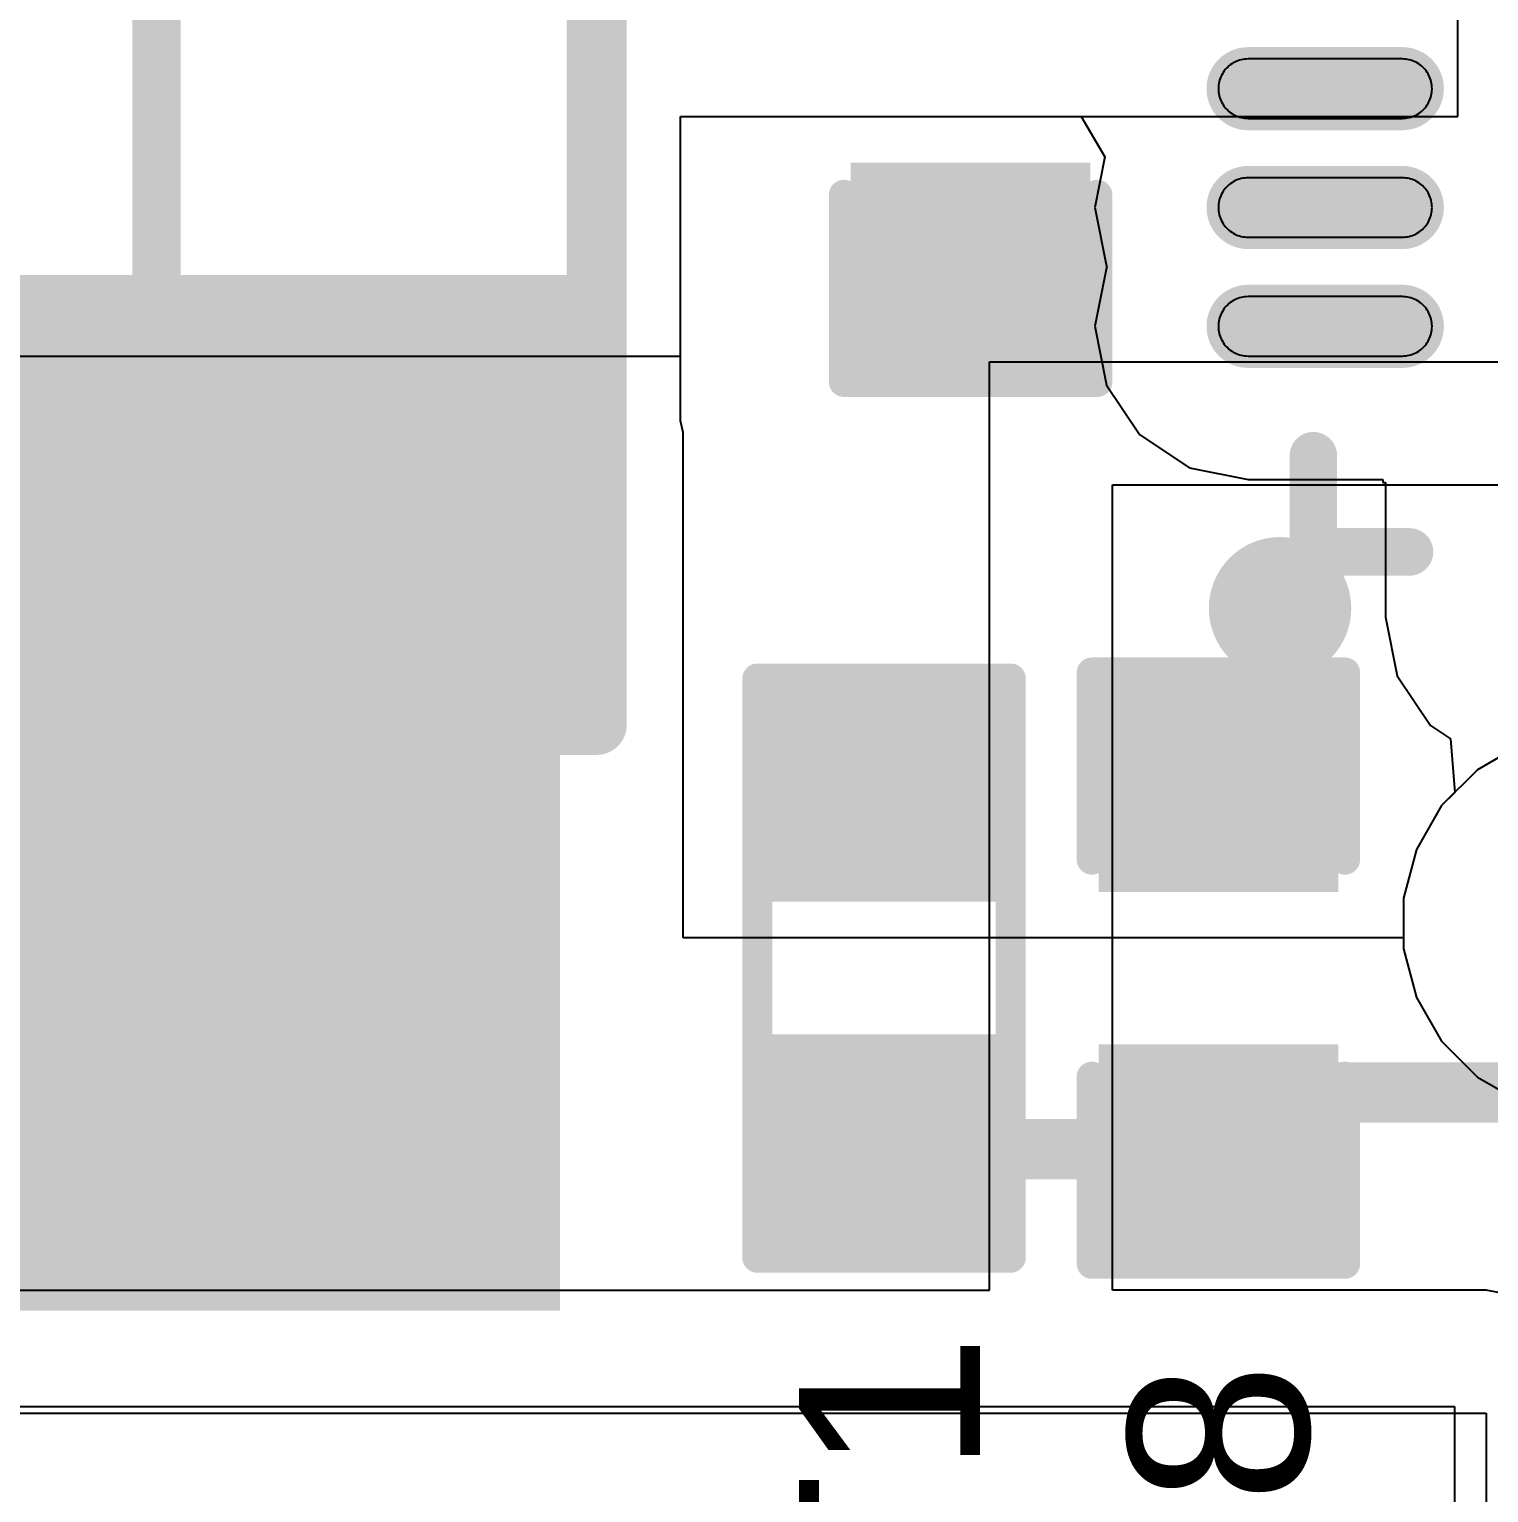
# Model space of a CAD drawing. Header units: inches. Extents: x 0.38 to 9.66, y 2.79 to 4.95.
# Drawn here: x 5.1573 to 5.3994, y 3.6678 to 3.9104 of the extents above; entities that cross this region are included whole.
import ezdxf

# ---------------------------------------------------------------- set-up
doc = ezdxf.new("R2010")
doc.units = ezdxf.units.IN
doc.header["$MEASUREMENT"] = 0
for name, color, linetype in [('Bottom Layer', 5, 'Continuous'), ('Top Layer', 1, 'Continuous'), ('Top Overlay', 2, 'Continuous'), ('Top Paste', 8, 'Continuous'), ('Top Solder', 216, 'Continuous'), ('Via Holes', 16, 'Continuous')]:
    doc.layers.add(name, color=color, linetype=linetype)
doc.styles.add('Arial', font='', dxfattribs={"height": 0.2})
doc.styles.get('Arial').set_extended_font_data('Arial')

# ---------------------------------------------------------------- blocks, each defined once
blk = doc.blocks.new('QFN_32_L5_0_W5_0_P0_50_BL_EP3_8_4')
at = {"layer": 'Top Layer'}
h = blk.add_hatch(color=1, dxfattribs=at)
edge = h.paths.add_edge_path()
edge.add_arc((0.0295, -0.117125), 0.004921, 180, 360)
edge.add_line((0.034422, -0.117125), (0.034422, -0.091535))
edge.add_arc((0.0295, -0.091535), 0.004921, 0, 180)
edge.add_line((0.024578, -0.091535), (0.024578, -0.117125))
h = blk.add_hatch(color=1, dxfattribs=at)
edge = h.paths.add_edge_path()
edge.add_arc((0.0492, -0.117125), 0.004921, 180, 360)
edge.add_line((0.054122, -0.117125), (0.054122, -0.091535))
edge.add_arc((0.0492, -0.091535), 0.004921, 0, 180)
edge.add_line((0.044278, -0.091535), (0.044278, -0.117125))
h = blk.add_hatch(color=1, dxfattribs=at)
edge = h.paths.add_edge_path()
edge.add_arc((0.0689, -0.117125), 0.004921, 180, 360)
edge.add_line((0.073821, -0.117125), (0.073821, -0.091535))
edge.add_arc((0.0689, -0.091535), 0.004921, 0, 180)
edge.add_line((0.063979, -0.091535), (0.063979, -0.117125))
at = {"layer": 'Top Solder'}
h = blk.add_hatch(color=216, dxfattribs=at)
edge = h.paths.add_edge_path()
edge.add_arc((0.0295, -0.117125), 0.00689, 180, 360)
edge.add_line((0.03639, -0.117125), (0.03639, -0.091535))
edge.add_arc((0.0295, -0.091535), 0.00689, 0, 180)
edge.add_line((0.02261, -0.091535), (0.02261, -0.117125))
h = blk.add_hatch(color=216, dxfattribs=at)
edge = h.paths.add_edge_path()
edge.add_arc((0.0492, -0.117125), 0.00689, 180, 360)
edge.add_line((0.056091, -0.117125), (0.056091, -0.091535))
edge.add_arc((0.0492, -0.091535), 0.00689, 0, 180)
edge.add_line((0.042309, -0.091535), (0.042309, -0.117125))
h = blk.add_hatch(color=216, dxfattribs=at)
edge = h.paths.add_edge_path()
edge.add_arc((0.0689, -0.117125), 0.00689, 180, 360)
edge.add_line((0.07579, -0.117125), (0.07579, -0.091535))
edge.add_arc((0.0689, -0.091535), 0.00689, 0, 180)
edge.add_line((0.06201, -0.091535), (0.06201, -0.117125))
at = {"layer": 'Top Overlay'}
for points in [[(0.106297, -0.106297, 0.007874, 0.007874, 0), (0.106297, -0.090347, 0.007874, 0.007874, 0)], [(0.106297, -0.106297, 0.007874, 0.007874, 0), (0.090347, -0.106297, 0.007874, 0.007874, 0)]]:
    blk.add_lwpolyline(points, format="xyseb", dxfattribs=at)
for points in [[(0.104329, -0.090347, 0.003937, 0.003937, 1), (0.108266, -0.090347, 0.003937, 0.003937, 1)], [(0.088378, -0.106297, 0.003937, 0.003937, 1), (0.092315, -0.106297, 0.003937, 0.003937, 1)], [(0.104329, -0.106297, 0.003937, 0.003937, 1), (0.108266, -0.106297, 0.003937, 0.003937, 1)], [(0.104329, -0.106297, 0.003937, 0.003937, 1), (0.108266, -0.106297, 0.003937, 0.003937, 1)]]:
    blk.add_lwpolyline(points, format="xyseb", close=True, dxfattribs=at)
at = {"layer": 'Top Paste'}
for p, q in [((0.027039, -0.087272), (0.026795, -0.087423)), ((0.027291, -0.087137), (0.027039, -0.087272)), ((0.02755, -0.087016), (0.027291, -0.087137)), ((0.027817, -0.08691), (0.02755, -0.087016)), ((0.028088, -0.08682), (0.027817, -0.08691)), ((0.028365, -0.086746), (0.028088, -0.08682)), ((0.028645, -0.086688), (0.028365, -0.086746)), ((0.028929, -0.086646), (0.028645, -0.086688)), ((0.029214, -0.086621), (0.028929, -0.086646)), ((0.0295, -0.086613), (0.029214, -0.086621)), ((0.029214, -0.086621), (0.029214, -0.086621)), ((0.029786, -0.086621), (0.0295, -0.086613)), ((0.030071, -0.086646), (0.029786, -0.086621)), ((0.030355, -0.086688), (0.030071, -0.086646)), ((0.030635, -0.086746), (0.030355, -0.086688)), ((0.030912, -0.08682), (0.030635, -0.086746)), ((0.031183, -0.08691), (0.030912, -0.08682)), ((0.03145, -0.087016), (0.031183, -0.08691)), ((0.031709, -0.087137), (0.03145, -0.087016)), ((0.031961, -0.087272), (0.031709, -0.087137)), ((0.032205, -0.087423), (0.031961, -0.087272)), ((0.046739, -0.087272), (0.046495, -0.087423)), ((0.046991, -0.087137), (0.046739, -0.087272)), ((0.04725, -0.087016), (0.046991, -0.087137)), ((0.047517, -0.08691), (0.04725, -0.087016)), ((0.047788, -0.08682), (0.047517, -0.08691)), ((0.048065, -0.086746), (0.047788, -0.08682)), ((0.048345, -0.086688), (0.048065, -0.086746)), ((0.048629, -0.086646), (0.048345, -0.086688)), ((0.048914, -0.086621), (0.048629, -0.086646)), ((0.0492, -0.086613), (0.048914, -0.086621)), ((0.048914, -0.086621), (0.048914, -0.086621)), ((0.049486, -0.086621), (0.0492, -0.086613)), ((0.049771, -0.086646), (0.049486, -0.086621)), ((0.050055, -0.086688), (0.049771, -0.086646)), ((0.050335, -0.086746), (0.050055, -0.086688)), ((0.050612, -0.08682), (0.050335, -0.086746)), ((0.050883, -0.08691), (0.050612, -0.08682)), ((0.05115, -0.087016), (0.050883, -0.08691)), ((0.051409, -0.087137), (0.05115, -0.087016)), ((0.051661, -0.087272), (0.051409, -0.087137)), ((0.051905, -0.087423), (0.051661, -0.087272)), ((0.066439, -0.087272), (0.066195, -0.087423)), ((0.066691, -0.087137), (0.066439, -0.087272)), ((0.06695, -0.087016), (0.066691, -0.087137)), ((0.067217, -0.08691), (0.06695, -0.087016)), ((0.067488, -0.08682), (0.067217, -0.08691)), ((0.067765, -0.086746), (0.067488, -0.08682)), ((0.068045, -0.086688), (0.067765, -0.086746)), ((0.068329, -0.086646), (0.068045, -0.086688)), ((0.068614, -0.086621), (0.068329, -0.086646)), ((0.0689, -0.086613), (0.068614, -0.086621)), ((0.068614, -0.086621), (0.068614, -0.086621)), ((0.069186, -0.086621), (0.0689, -0.086613)), ((0.069471, -0.086646), (0.069186, -0.086621)), ((0.069755, -0.086688), (0.069471, -0.086646)), ((0.070035, -0.086746), (0.069755, -0.086688)), ((0.070312, -0.08682), (0.070035, -0.086746)), ((0.070583, -0.08691), (0.070312, -0.08682)), ((0.07085, -0.087016), (0.070583, -0.08691)), ((0.071109, -0.087137), (0.07085, -0.087016)), ((0.071361, -0.087272), (0.071109, -0.087137)), ((0.071605, -0.087423), (0.071361, -0.087272)), ((0.024981, -0.089585), (0.024875, -0.089852)), ((0.025102, -0.089326), (0.024981, -0.089585)), ((0.025237, -0.089074), (0.025102, -0.089326)), ((0.025388, -0.08883), (0.025237, -0.089074)), ((0.025552, -0.088596), (0.025388, -0.08883)), ((0.02573, -0.088371), (0.025552, -0.088596)), ((0.02592, -0.088157), (0.02573, -0.088371)), ((0.026122, -0.087955), (0.02592, -0.088157)), ((0.026336, -0.087765), (0.026122, -0.087955)), ((0.026561, -0.087587), (0.026336, -0.087765)), ((0.026795, -0.087423), (0.026561, -0.087587)), ((0.032439, -0.087587), (0.032205, -0.087423)), ((0.032664, -0.087765), (0.032439, -0.087587)), ((0.032878, -0.087955), (0.032664, -0.087765)), ((0.03308, -0.088157), (0.032878, -0.087955)), ((0.03327, -0.088371), (0.03308, -0.088157)), ((0.033448, -0.088596), (0.03327, -0.088371)), ((0.033612, -0.08883), (0.033448, -0.088596)), ((0.033763, -0.089074), (0.033612, -0.08883)), ((0.033898, -0.089326), (0.033763, -0.089074)), ((0.034019, -0.089585), (0.033898, -0.089326)), ((0.034125, -0.089852), (0.034019, -0.089585)), ((0.044681, -0.089585), (0.044575, -0.089852)), ((0.044802, -0.089326), (0.044681, -0.089585)), ((0.044937, -0.089074), (0.044802, -0.089326)), ((0.045088, -0.08883), (0.044937, -0.089074)), ((0.045252, -0.088596), (0.045088, -0.08883)), ((0.04543, -0.088371), (0.045252, -0.088596)), ((0.04562, -0.088157), (0.04543, -0.088371)), ((0.045822, -0.087955), (0.04562, -0.088157)), ((0.046036, -0.087765), (0.045822, -0.087955)), ((0.046261, -0.087587), (0.046036, -0.087765)), ((0.046495, -0.087423), (0.046261, -0.087587)), ((0.052139, -0.087587), (0.051905, -0.087423)), ((0.052364, -0.087765), (0.052139, -0.087587)), ((0.052578, -0.087955), (0.052364, -0.087765)), ((0.05278, -0.088157), (0.052578, -0.087955)), ((0.05297, -0.088371), (0.05278, -0.088157)), ((0.053148, -0.088596), (0.05297, -0.088371)), ((0.053312, -0.08883), (0.053148, -0.088596)), ((0.053463, -0.089074), (0.053312, -0.08883)), ((0.053598, -0.089326), (0.053463, -0.089074)), ((0.053719, -0.089585), (0.053598, -0.089326)), ((0.053825, -0.089852), (0.053719, -0.089585)), ((0.064381, -0.089585), (0.064275, -0.089852)), ((0.064502, -0.089326), (0.064381, -0.089585)), ((0.064637, -0.089074), (0.064502, -0.089326)), ((0.064788, -0.08883), (0.064637, -0.089074)), ((0.064952, -0.088596), (0.064788, -0.08883)), ((0.06513, -0.088371), (0.064952, -0.088596)), ((0.06532, -0.088157), (0.06513, -0.088371)), ((0.065522, -0.087955), (0.06532, -0.088157)), ((0.065736, -0.087765), (0.065522, -0.087955)), ((0.065961, -0.087587), (0.065736, -0.087765)), ((0.066195, -0.087423), (0.065961, -0.087587)), ((0.071839, -0.087587), (0.071605, -0.087423)), ((0.072064, -0.087765), (0.071839, -0.087587)), ((0.072278, -0.087955), (0.072064, -0.087765)), ((0.07248, -0.088157), (0.072278, -0.087955)), ((0.07267, -0.088371), (0.07248, -0.088157)), ((0.072848, -0.088596), (0.07267, -0.088371)), ((0.073012, -0.08883), (0.072848, -0.088596)), ((0.073163, -0.089074), (0.073012, -0.08883)), ((0.073298, -0.089326), (0.073163, -0.089074)), ((0.073419, -0.089585), (0.073298, -0.089326)), ((0.073525, -0.089852), (0.073419, -0.089585)), ((0.024586, -0.091249), (0.024578, -0.091535)), ((0.024578, -0.091535), (0.024578, -0.117125)), ((0.024611, -0.090964), (0.024586, -0.091249)), ((0.024653, -0.09068), (0.024611, -0.090964)), ((0.024711, -0.0904), (0.024653, -0.09068)), ((0.024785, -0.090123), (0.024711, -0.0904)), ((0.024875, -0.089852), (0.024785, -0.090123)), ((0.034215, -0.090123), (0.034125, -0.089852)), ((0.034289, -0.0904), (0.034215, -0.090123)), ((0.034347, -0.09068), (0.034289, -0.0904)), ((0.034389, -0.090964), (0.034347, -0.09068)), ((0.034414, -0.091249), (0.034389, -0.090964)), ((0.034422, -0.091535), (0.034414, -0.091249)), ((0.034422, -0.117125), (0.034422, -0.091535)), ((0.044286, -0.091249), (0.044278, -0.091535)), ((0.044278, -0.091535), (0.044278, -0.117125)), ((0.044311, -0.090964), (0.044286, -0.091249)), ((0.044353, -0.09068), (0.044311, -0.090964)), ((0.044411, -0.0904), (0.044353, -0.09068)), ((0.044485, -0.090123), (0.044411, -0.0904)), ((0.044575, -0.089852), (0.044485, -0.090123)), ((0.053915, -0.090123), (0.053825, -0.089852)), ((0.053989, -0.0904), (0.053915, -0.090123)), ((0.054047, -0.09068), (0.053989, -0.0904)), ((0.054089, -0.090964), (0.054047, -0.09068)), ((0.054114, -0.091249), (0.054089, -0.090964)), ((0.054122, -0.091535), (0.054114, -0.091249)), ((0.054122, -0.117125), (0.054122, -0.091535)), ((0.063986, -0.091249), (0.063978, -0.091535)), ((0.063978, -0.091535), (0.063978, -0.117125)), ((0.064011, -0.090964), (0.063986, -0.091249)), ((0.064053, -0.09068), (0.064011, -0.090964)), ((0.064111, -0.0904), (0.064053, -0.09068)), ((0.064185, -0.090123), (0.064111, -0.0904)), ((0.064275, -0.089852), (0.064185, -0.090123)), ((0.073615, -0.090123), (0.073525, -0.089852)), ((0.073689, -0.0904), (0.073615, -0.090123)), ((0.073747, -0.09068), (0.073689, -0.0904)), ((0.073789, -0.090964), (0.073747, -0.09068)), ((0.073814, -0.091249), (0.073789, -0.090964)), ((0.073822, -0.091535), (0.073814, -0.091249)), ((0.073822, -0.117125), (0.073822, -0.091535)), ((0.024578, -0.117125), (0.024586, -0.117411)), ((0.024586, -0.117411), (0.024611, -0.117696)), ((0.024611, -0.117696), (0.024653, -0.11798)), ((0.024653, -0.11798), (0.024711, -0.11826)), ((0.024711, -0.11826), (0.024785, -0.118537)), ((0.024785, -0.118537), (0.024875, -0.118808)), ((0.024875, -0.118808), (0.024981, -0.119075)), ((0.034019, -0.119075), (0.034125, -0.118808)), ((0.034125, -0.118808), (0.034215, -0.118537)), ((0.034215, -0.118537), (0.034289, -0.11826)), ((0.034289, -0.11826), (0.034347, -0.11798)), ((0.034347, -0.11798), (0.034389, -0.117696)), ((0.034389, -0.117696), (0.034414, -0.117411)), ((0.034414, -0.117411), (0.034422, -0.117125)), ((0.044278, -0.117125), (0.044286, -0.117411)), ((0.044286, -0.117411), (0.044311, -0.117696)), ((0.044311, -0.117696), (0.044353, -0.11798)), ((0.044353, -0.11798), (0.044411, -0.11826)), ((0.044411, -0.11826), (0.044485, -0.118537)), ((0.044485, -0.118537), (0.044575, -0.118808)), ((0.044575, -0.118808), (0.044681, -0.119075)), ((0.053719, -0.119075), (0.053825, -0.118808)), ((0.053825, -0.118808), (0.053915, -0.118537)), ((0.053915, -0.118537), (0.053989, -0.11826)), ((0.053989, -0.11826), (0.054047, -0.11798)), ((0.054047, -0.11798), (0.054089, -0.117696)), ((0.054089, -0.117696), (0.054114, -0.117411)), ((0.054114, -0.117411), (0.054122, -0.117125)), ((0.063978, -0.117125), (0.063986, -0.117411)), ((0.063986, -0.117411), (0.064011, -0.117696)), ((0.064011, -0.117696), (0.064053, -0.11798)), ((0.064053, -0.11798), (0.064111, -0.11826)), ((0.064111, -0.11826), (0.064185, -0.118537)), ((0.064185, -0.118537), (0.064275, -0.118808)), ((0.064275, -0.118808), (0.064381, -0.119075)), ((0.073419, -0.119075), (0.073525, -0.118808)), ((0.073525, -0.118808), (0.073615, -0.118537)), ((0.073615, -0.118537), (0.073689, -0.11826)), ((0.073689, -0.11826), (0.073747, -0.11798)), ((0.073747, -0.11798), (0.073789, -0.117696)), ((0.073789, -0.117696), (0.073814, -0.117411)), ((0.073814, -0.117411), (0.073822, -0.117125)), ((0.024981, -0.119075), (0.025102, -0.119334)), ((0.025102, -0.119334), (0.025237, -0.119586)), ((0.025237, -0.119586), (0.025388, -0.11983)), ((0.025388, -0.11983), (0.025552, -0.120064)), ((0.025552, -0.120064), (0.02573, -0.120289)), ((0.02573, -0.120289), (0.02592, -0.120503)), ((0.02592, -0.120503), (0.026122, -0.120705)), ((0.026122, -0.120705), (0.026336, -0.120895)), ((0.026336, -0.120895), (0.026561, -0.121073)), ((0.026561, -0.121073), (0.026795, -0.121237)), ((0.026795, -0.121237), (0.027039, -0.121388)), ((0.031961, -0.121388), (0.032205, -0.121237)), ((0.032205, -0.121237), (0.032439, -0.121073)), ((0.032439, -0.121073), (0.032664, -0.120895)), ((0.032664, -0.120895), (0.032878, -0.120705)), ((0.032878, -0.120705), (0.03308, -0.120503)), ((0.03308, -0.120503), (0.03327, -0.120289)), ((0.03327, -0.120289), (0.033448, -0.120064)), ((0.033448, -0.120064), (0.033612, -0.11983)), ((0.033612, -0.11983), (0.033763, -0.119586)), ((0.033763, -0.119586), (0.033898, -0.119334)), ((0.033898, -0.119334), (0.034019, -0.119075)), ((0.044681, -0.119075), (0.044802, -0.119334)), ((0.044802, -0.119334), (0.044937, -0.119586)), ((0.044937, -0.119586), (0.045088, -0.11983)), ((0.045088, -0.11983), (0.045252, -0.120064)), ((0.045252, -0.120064), (0.04543, -0.120289)), ((0.04543, -0.120289), (0.04562, -0.120503)), ((0.04562, -0.120503), (0.045822, -0.120705)), ((0.045822, -0.120705), (0.046036, -0.120895)), ((0.046036, -0.120895), (0.046261, -0.121073)), ((0.046261, -0.121073), (0.046495, -0.121237)), ((0.046495, -0.121237), (0.046739, -0.121388)), ((0.051661, -0.121388), (0.051905, -0.121237)), ((0.051905, -0.121237), (0.052139, -0.121073)), ((0.052139, -0.121073), (0.052364, -0.120895)), ((0.052364, -0.120895), (0.052578, -0.120705)), ((0.052578, -0.120705), (0.05278, -0.120503)), ((0.05278, -0.120503), (0.05297, -0.120289)), ((0.05297, -0.120289), (0.053148, -0.120064)), ((0.053148, -0.120064), (0.053312, -0.11983)), ((0.053312, -0.11983), (0.053463, -0.119586)), ((0.053463, -0.119586), (0.053598, -0.119334)), ((0.053598, -0.119334), (0.053719, -0.119075)), ((0.064381, -0.119075), (0.064502, -0.119334)), ((0.064502, -0.119334), (0.064637, -0.119586)), ((0.064637, -0.119586), (0.064788, -0.11983)), ((0.064788, -0.11983), (0.064952, -0.120064)), ((0.064952, -0.120064), (0.06513, -0.120289)), ((0.06513, -0.120289), (0.06532, -0.120503)), ((0.06532, -0.120503), (0.065522, -0.120705)), ((0.065522, -0.120705), (0.065736, -0.120895)), ((0.065736, -0.120895), (0.065961, -0.121073)), ((0.065961, -0.121073), (0.066195, -0.121237)), ((0.066195, -0.121237), (0.066439, -0.121388)), ((0.071361, -0.121388), (0.071605, -0.121237)), ((0.071605, -0.121237), (0.071839, -0.121073)), ((0.071839, -0.121073), (0.072064, -0.120895)), ((0.072064, -0.120895), (0.072278, -0.120705)), ((0.072278, -0.120705), (0.07248, -0.120503)), ((0.07248, -0.120503), (0.07267, -0.120289)), ((0.07267, -0.120289), (0.072848, -0.120064)), ((0.072848, -0.120064), (0.073012, -0.11983)), ((0.073012, -0.11983), (0.073163, -0.119586)), ((0.073163, -0.119586), (0.073298, -0.119334)), ((0.073298, -0.119334), (0.073419, -0.119075)), ((0.027039, -0.121388), (0.027291, -0.121523)), ((0.027291, -0.121523), (0.02755, -0.121644)), ((0.02755, -0.121644), (0.027817, -0.12175)), ((0.027817, -0.12175), (0.028088, -0.12184)), ((0.028088, -0.12184), (0.028365, -0.121914)), ((0.028365, -0.121914), (0.028645, -0.121972)), ((0.028645, -0.121972), (0.028929, -0.122014)), ((0.028929, -0.122014), (0.029214, -0.122039)), ((0.029214, -0.122039), (0.0295, -0.122047)), ((0.0295, -0.122047), (0.029786, -0.122039)), ((0.029786, -0.122039), (0.030071, -0.122014)), ((0.030071, -0.122014), (0.030355, -0.121972)), ((0.030355, -0.121972), (0.030635, -0.121914)), ((0.030635, -0.121914), (0.030912, -0.12184)), ((0.030912, -0.12184), (0.031183, -0.12175)), ((0.031183, -0.12175), (0.03145, -0.121644)), ((0.03145, -0.121644), (0.031709, -0.121523)), ((0.031709, -0.121523), (0.031961, -0.121388)), ((0.046739, -0.121388), (0.046991, -0.121523)), ((0.046991, -0.121523), (0.04725, -0.121644)), ((0.04725, -0.121644), (0.047517, -0.12175)), ((0.047517, -0.12175), (0.047788, -0.12184)), ((0.047788, -0.12184), (0.048065, -0.121914)), ((0.048065, -0.121914), (0.048345, -0.121972)), ((0.048345, -0.121972), (0.048629, -0.122014)), ((0.048629, -0.122014), (0.048914, -0.122039)), ((0.048914, -0.122039), (0.0492, -0.122047)), ((0.0492, -0.122047), (0.049486, -0.122039)), ((0.049486, -0.122039), (0.049771, -0.122014)), ((0.049771, -0.122014), (0.050055, -0.121972)), ((0.050055, -0.121972), (0.050335, -0.121914)), ((0.050335, -0.121914), (0.050612, -0.12184)), ((0.050612, -0.12184), (0.050883, -0.12175)), ((0.050883, -0.12175), (0.05115, -0.121644)), ((0.05115, -0.121644), (0.051409, -0.121523)), ((0.051409, -0.121523), (0.051661, -0.121388)), ((0.066439, -0.121388), (0.066691, -0.121523)), ((0.066691, -0.121523), (0.06695, -0.121644)), ((0.06695, -0.121644), (0.067217, -0.12175)), ((0.067217, -0.12175), (0.067488, -0.12184)), ((0.067488, -0.12184), (0.067765, -0.121914)), ((0.067765, -0.121914), (0.068045, -0.121972)), ((0.068045, -0.121972), (0.068329, -0.122014)), ((0.068329, -0.122014), (0.068614, -0.122039)), ((0.068614, -0.122039), (0.0689, -0.122047)), ((0.0689, -0.122047), (0.069186, -0.122039)), ((0.069186, -0.122039), (0.069471, -0.122014)), ((0.069471, -0.122014), (0.069755, -0.121972)), ((0.069755, -0.121972), (0.070035, -0.121914)), ((0.070035, -0.121914), (0.070312, -0.12184)), ((0.070312, -0.12184), (0.070583, -0.12175)), ((0.070583, -0.12175), (0.07085, -0.121644)), ((0.07085, -0.121644), (0.071109, -0.121523)), ((0.071109, -0.121523), (0.071361, -0.121388))]:
    blk.add_line(p, q, dxfattribs=at)
blk = doc.blocks.new('R___0603_13')
at = {"layer": 'Top Layer'}
for points in [[(-0.015, 0.0175), (-0.015, -0.0175), (-0.045, -0.0175), (-0.045, 0.0175)], [(0.045, 0.0175), (0.045, -0.0175), (0.015, -0.0175), (0.015, 0.0175)]]:
    blk.add_hatch(color=1, dxfattribs=at).paths.add_polyline_path(points)
at = {"layer": 'Top Paste'}
for points in [[(-0.015, 0.0175), (-0.015, -0.0175), (-0.045, -0.0175), (-0.045, 0.0175)], [(0.045, 0.0175), (0.045, -0.0175), (0.015, -0.0175), (0.015, 0.0175)]]:
    blk.add_hatch(color=8, dxfattribs=at).paths.add_polyline_path(points)
at = {"layer": 'Top Solder'}
for points in [[(-0.011, 0.0215), (-0.011, -0.0215), (-0.049, -0.0215), (-0.049, 0.0215)], [(0.049, 0.0215), (0.049, -0.0215), (0.011, -0.0215), (0.011, 0.0215)]]:
    blk.add_hatch(color=216, dxfattribs=at).paths.add_polyline_path(points)
at = {"layer": 'Top Overlay'}
for points in [[(-0.048, 0.021, 0.005, 0.005, 0), (0.048, 0.021, 0.005, 0.005, 0)], [(-0.048, 0.021, 0.005, 0.005, 0), (-0.048, -0.021, 0.005, 0.005, 0)], [(0.048, 0.021, 0.005, 0.005, 0), (0.048, -0.021, 0.005, 0.005, 0)], [(-0.048, -0.021, 0.005, 0.005, 0), (0.048, -0.021, 0.005, 0.005, 0)]]:
    blk.add_lwpolyline(points, format="xyseb", dxfattribs=at)
for points in [[(-0.04925, 0.021, 0.0025, 0.0025, 1), (-0.04675, 0.021, 0.0025, 0.0025, 1)], [(-0.04925, 0.021, 0.0025, 0.0025, 1), (-0.04675, 0.021, 0.0025, 0.0025, 1)], [(0.04675, 0.021, 0.0025, 0.0025, 1), (0.04925, 0.021, 0.0025, 0.0025, 1)], [(0.04675, 0.021, 0.0025, 0.0025, 1), (0.04925, 0.021, 0.0025, 0.0025, 1)], [(-0.04925, -0.021, 0.0025, 0.0025, 1), (-0.04675, -0.021, 0.0025, 0.0025, 1)], [(-0.04925, -0.021, 0.0025, 0.0025, 1), (-0.04675, -0.021, 0.0025, 0.0025, 1)], [(0.04675, -0.021, 0.0025, 0.0025, 1), (0.04925, -0.021, 0.0025, 0.0025, 1)], [(0.04675, -0.021, 0.0025, 0.0025, 1), (0.04925, -0.021, 0.0025, 0.0025, 1)]]:
    blk.add_lwpolyline(points, format="xyseb", close=True, dxfattribs=at)
blk = doc.blocks.new('RES_2512_15')
at = {"layer": 'Top Layer'}
for points in [[(-0.15945, 0.06693), (-0.09646, 0.06693), (-0.09646, -0.06693), (-0.15945, -0.06693)], [(0.09646, 0.06693), (0.15945, 0.06693), (0.15945, -0.06693), (0.09646, -0.06693)]]:
    blk.add_hatch(color=1, dxfattribs=at).paths.add_polyline_path(points)
at = {"layer": 'Top Paste'}
for points in [[(-0.15945, 0.06693), (-0.09646, 0.06693), (-0.09646, -0.06693), (-0.15945, -0.06693)], [(0.09646, 0.06693), (0.15945, 0.06693), (0.15945, -0.06693), (0.09646, -0.06693)]]:
    blk.add_hatch(color=8, dxfattribs=at).paths.add_polyline_path(points)
at = {"layer": 'Top Solder'}
for points in [[(-0.16345, 0.07093), (-0.09246, 0.07093), (-0.09246, -0.07093), (-0.16345, -0.07093)], [(0.09246, 0.07093), (0.16345, 0.07093), (0.16345, -0.07093), (0.09246, -0.07093)]]:
    blk.add_hatch(color=216, dxfattribs=at).paths.add_polyline_path(points)
at = {"layer": 'Top Overlay'}
for points in [[(-0.167, 0.073, 0.01, 0.01, 0), (0.16679, 0.073, 0.01, 0.01, 0)], [(-0.167, 0.073, 0.01, 0.01, 0), (-0.167, -0.073, 0.01, 0.01, 0)], [(0.16679, 0.073, 0.01, 0.01, 0), (0.16679, -0.073, 0.01, 0.01, 0)], [(-0.167, -0.073, 0.01, 0.01, 0), (0.16679, -0.073, 0.01, 0.01, 0)]]:
    blk.add_lwpolyline(points, format="xyseb", dxfattribs=at)
for points in [[(-0.1695, 0.073, 0.005, 0.005, 1), (-0.1645, 0.073, 0.005, 0.005, 1)], [(-0.1695, 0.073, 0.005, 0.005, 1), (-0.1645, 0.073, 0.005, 0.005, 1)], [(0.16429, 0.073, 0.005, 0.005, 1), (0.16929, 0.073, 0.005, 0.005, 1)], [(0.16429, 0.073, 0.005, 0.005, 1), (0.16929, 0.073, 0.005, 0.005, 1)], [(-0.1695, -0.073, 0.005, 0.005, 1), (-0.1645, -0.073, 0.005, 0.005, 1)], [(-0.1695, -0.073, 0.005, 0.005, 1), (-0.1645, -0.073, 0.005, 0.005, 1)], [(0.16429, -0.073, 0.005, 0.005, 1), (0.16929, -0.073, 0.005, 0.005, 1)], [(0.16429, -0.073, 0.005, 0.005, 1), (0.16929, -0.073, 0.005, 0.005, 1)]]:
    blk.add_lwpolyline(points, format="xyseb", close=True, dxfattribs=at)
blk = doc.blocks.new('C___0603_41')
at = {"layer": 'Top Layer'}
for points in [[(-0.015, 0.0175), (-0.015, -0.0175), (-0.045, -0.0175), (-0.045, 0.0175)], [(0.045, 0.0175), (0.045, -0.0175), (0.015, -0.0175), (0.015, 0.0175)]]:
    blk.add_hatch(color=1, dxfattribs=at).paths.add_polyline_path(points)
at = {"layer": 'Top Paste'}
for points in [[(-0.015, 0.0175), (-0.015, -0.0175), (-0.045, -0.0175), (-0.045, 0.0175)], [(0.045, 0.0175), (0.045, -0.0175), (0.015, -0.0175), (0.015, 0.0175)]]:
    blk.add_hatch(color=8, dxfattribs=at).paths.add_polyline_path(points)
at = {"layer": 'Top Solder'}
for points in [[(-0.01264, 0.01986), (-0.01264, -0.01986), (-0.04736, -0.01986), (-0.04736, 0.01986)], [(0.04736, 0.01986), (0.04736, -0.01986), (0.01264, -0.01986), (0.01264, 0.01986)]]:
    blk.add_hatch(color=216, dxfattribs=at).paths.add_polyline_path(points)
at = {"layer": 'Top Overlay'}
for points in [[(-0.049, 0.021, 0.005, 0.005, 0), (-0.049, -0.021, 0.005, 0.005, 0)], [(-0.049, 0.021, 0.005, 0.005, 0), (-0.018, 0.021, 0.005, 0.005, 0)], [(0.018, 0.021, 0.005, 0.005, 0), (0.049, 0.021, 0.005, 0.005, 0)], [(0.049, 0.021, 0.005, 0.005, 0), (0.049, -0.021, 0.005, 0.005, 0)], [(-0.049, -0.021, 0.005, 0.005, 0), (-0.018, -0.021, 0.005, 0.005, 0)], [(0.018, -0.021, 0.005, 0.005, 0), (0.049, -0.021, 0.005, 0.005, 0)]]:
    blk.add_lwpolyline(points, format="xyseb", dxfattribs=at)
for points in [[(-0.05025, 0.021, 0.0025, 0.0025, 1), (-0.04775, 0.021, 0.0025, 0.0025, 1)], [(-0.05025, 0.021, 0.0025, 0.0025, 1), (-0.04775, 0.021, 0.0025, 0.0025, 1)], [(-0.01925, 0.021, 0.0025, 0.0025, 1), (-0.01675, 0.021, 0.0025, 0.0025, 1)], [(0.01675, 0.021, 0.0025, 0.0025, 1), (0.01925, 0.021, 0.0025, 0.0025, 1)], [(0.04775, 0.021, 0.0025, 0.0025, 1), (0.05025, 0.021, 0.0025, 0.0025, 1)], [(0.04775, 0.021, 0.0025, 0.0025, 1), (0.05025, 0.021, 0.0025, 0.0025, 1)], [(-0.05025, -0.021, 0.0025, 0.0025, 1), (-0.04775, -0.021, 0.0025, 0.0025, 1)], [(-0.05025, -0.021, 0.0025, 0.0025, 1), (-0.04775, -0.021, 0.0025, 0.0025, 1)], [(-0.01925, -0.021, 0.0025, 0.0025, 1), (-0.01675, -0.021, 0.0025, 0.0025, 1)], [(0.01675, -0.021, 0.0025, 0.0025, 1), (0.01925, -0.021, 0.0025, 0.0025, 1)], [(0.04775, -0.021, 0.0025, 0.0025, 1), (0.05025, -0.021, 0.0025, 0.0025, 1)], [(0.04775, -0.021, 0.0025, 0.0025, 1), (0.05025, -0.021, 0.0025, 0.0025, 1)]]:
    blk.add_lwpolyline(points, format="xyseb", close=True, dxfattribs=at)
blk = doc.blocks.new('C___0603_45')
at = {"layer": 'Top Layer'}
for points in [[(-0.015, 0.0175), (-0.015, -0.0175), (-0.045, -0.0175), (-0.045, 0.0175)], [(0.045, 0.0175), (0.045, -0.0175), (0.015, -0.0175), (0.015, 0.0175)]]:
    blk.add_hatch(color=1, dxfattribs=at).paths.add_polyline_path(points)
at = {"layer": 'Top Paste'}
for points in [[(-0.015, 0.0175), (-0.015, -0.0175), (-0.045, -0.0175), (-0.045, 0.0175)], [(0.045, 0.0175), (0.045, -0.0175), (0.015, -0.0175), (0.015, 0.0175)]]:
    blk.add_hatch(color=8, dxfattribs=at).paths.add_polyline_path(points)
at = {"layer": 'Top Solder'}
for points in [[(-0.01264, 0.01986), (-0.01264, -0.01986), (-0.04736, -0.01986), (-0.04736, 0.01986)], [(0.04736, 0.01986), (0.04736, -0.01986), (0.01264, -0.01986), (0.01264, 0.01986)]]:
    blk.add_hatch(color=216, dxfattribs=at).paths.add_polyline_path(points)
at = {"layer": 'Top Overlay'}
for points in [[(-0.049, 0.021, 0.005, 0.005, 0), (-0.049, -0.021, 0.005, 0.005, 0)], [(-0.049, 0.021, 0.005, 0.005, 0), (-0.018, 0.021, 0.005, 0.005, 0)], [(0.018, 0.021, 0.005, 0.005, 0), (0.049, 0.021, 0.005, 0.005, 0)], [(0.049, 0.021, 0.005, 0.005, 0), (0.049, -0.021, 0.005, 0.005, 0)], [(-0.049, -0.021, 0.005, 0.005, 0), (-0.018, -0.021, 0.005, 0.005, 0)], [(0.018, -0.021, 0.005, 0.005, 0), (0.049, -0.021, 0.005, 0.005, 0)]]:
    blk.add_lwpolyline(points, format="xyseb", dxfattribs=at)
for points in [[(-0.05025, 0.021, 0.0025, 0.0025, 1), (-0.04775, 0.021, 0.0025, 0.0025, 1)], [(-0.05025, 0.021, 0.0025, 0.0025, 1), (-0.04775, 0.021, 0.0025, 0.0025, 1)], [(-0.01925, 0.021, 0.0025, 0.0025, 1), (-0.01675, 0.021, 0.0025, 0.0025, 1)], [(0.01675, 0.021, 0.0025, 0.0025, 1), (0.01925, 0.021, 0.0025, 0.0025, 1)], [(0.04775, 0.021, 0.0025, 0.0025, 1), (0.05025, 0.021, 0.0025, 0.0025, 1)], [(0.04775, 0.021, 0.0025, 0.0025, 1), (0.05025, 0.021, 0.0025, 0.0025, 1)], [(-0.05025, -0.021, 0.0025, 0.0025, 1), (-0.04775, -0.021, 0.0025, 0.0025, 1)], [(-0.05025, -0.021, 0.0025, 0.0025, 1), (-0.04775, -0.021, 0.0025, 0.0025, 1)], [(-0.01925, -0.021, 0.0025, 0.0025, 1), (-0.01675, -0.021, 0.0025, 0.0025, 1)], [(0.01675, -0.021, 0.0025, 0.0025, 1), (0.01925, -0.021, 0.0025, 0.0025, 1)], [(0.04775, -0.021, 0.0025, 0.0025, 1), (0.05025, -0.021, 0.0025, 0.0025, 1)], [(0.04775, -0.021, 0.0025, 0.0025, 1), (0.05025, -0.021, 0.0025, 0.0025, 1)]]:
    blk.add_lwpolyline(points, format="xyseb", close=True, dxfattribs=at)

msp = doc.modelspace()

# ---------------------------------------------------------------- hatches: boundary and pattern name
at = {"layer": 'Bottom Layer'}
h = msp.add_hatch(color=5, dxfattribs=at)
edge = h.paths.add_edge_path()
edge.add_arc((5.36475, 3.81444), 0.01181, 0, 360)
h = msp.add_hatch(color=5, dxfattribs=at)
edge = h.paths.add_edge_path()
edge.add_arc((5.1783, 3.76478), 0.01181, 0, 360)
h = msp.add_hatch(color=5, dxfattribs=at)
edge = h.paths.add_edge_path()
edge.add_arc((5.2177, 3.76478), 0.01181, 0, 360)
h = msp.add_hatch(color=5, dxfattribs=at)
edge = h.paths.add_edge_path()
edge.add_arc((5.1783, 3.7251), 0.01181, 0, 360)
h = msp.add_hatch(color=5, dxfattribs=at)
edge = h.paths.add_edge_path()
edge.add_arc((5.2177, 3.7251), 0.01181, 0, 360)
at = {"layer": 'Top Layer'}
msp.add_hatch(color=1, dxfattribs=at).paths.add_polyline_path([(5.1115, 3.698), (5.24535, 3.698), (5.24535, 3.84357), (5.1115, 3.84357)])
h = msp.add_hatch(color=1, dxfattribs=at)
edge = h.paths.add_edge_path()
edge.add_arc((5.36475, 3.81444), 0.01181, 0, 360)
h = msp.add_hatch(color=1, dxfattribs=at)
edge = h.paths.add_edge_path()
edge.add_arc((5.1783, 3.76478), 0.01181, 0, 360)
h = msp.add_hatch(color=1, dxfattribs=at)
edge = h.paths.add_edge_path()
edge.add_arc((5.2177, 3.76478), 0.01181, 0, 360)
h = msp.add_hatch(color=1, dxfattribs=at)
edge = h.paths.add_edge_path()
edge.add_arc((5.1783, 3.7251), 0.01181, 0, 360)
h = msp.add_hatch(color=1, dxfattribs=at)
edge = h.paths.add_edge_path()
edge.add_arc((5.2177, 3.7251), 0.01181, 0, 360)
at = {"layer": 'Via Holes'}
h = msp.add_hatch(color=7, dxfattribs=at)
edge = h.paths.add_edge_path()
edge.add_arc((5.36475, 3.81444), 0.00591, 0, 360)
h = msp.add_hatch(color=7, dxfattribs=at)
edge = h.paths.add_edge_path()
edge.add_arc((5.1783, 3.76478), 0.00591, 0, 360)
h = msp.add_hatch(color=7, dxfattribs=at)
edge = h.paths.add_edge_path()
edge.add_arc((5.2177, 3.76478), 0.00591, 0, 360)
h = msp.add_hatch(color=7, dxfattribs=at)
edge = h.paths.add_edge_path()
edge.add_arc((5.1783, 3.7251), 0.00591, 0, 360)
h = msp.add_hatch(color=7, dxfattribs=at)
edge = h.paths.add_edge_path()
edge.add_arc((5.2177, 3.7251), 0.00591, 0, 360)

# ---------------------------------------------------------------- linework, layer by layer
at = {"layer": 'Bottom Layer'}
for p, q in [((5.31658, 3.70139), (5.31658, 3.85528)), ((5.31658, 3.85528), (5.66451, 3.85528)), ((5.33698, 3.70139), (5.33698, 3.83488)), ((5.33698, 3.83488), (5.66451, 3.83488)), ((5.40473, 3.79183), (5.39748, 3.78764)), ((5.39748, 3.78764), (5.39155, 3.78172)), ((5.39155, 3.78172), (5.38737, 3.77447)), ((5.38737, 3.77447), (5.3852, 3.76638)), ((5.3852, 3.76638), (5.3852, 3.758)), ((5.3852, 3.758), (5.38737, 3.74991)), ((5.38737, 3.74991), (5.39155, 3.74266)), ((5.39155, 3.74266), (5.39748, 3.73673)), ((5.39748, 3.73673), (5.40473, 3.73255)), ((4.54669, 3.70139), (5.31658, 3.70139)), ((5.39892, 3.70139), (5.33698, 3.70139)), ((5.40672, 3.69984), (5.39892, 3.70139)), ((4.5487, 3.681), (5.39892, 3.681)), ((5.39892, 3.681), (5.39892, 3.32245))]:
    msp.add_line(p, q, dxfattribs=at)
at = {"layer": 'Top Layer'}
for p, q in [((5.39426, 3.89598), (5.39426, 3.99406)), ((5.26535, 3.89598), (5.39426, 3.89598)), ((5.26535, 3.85626), (5.26535, 3.89598)), ((5.26535, 3.84554), (5.26535, 3.89598)), ((5.26535, 3.89598), (5.33179, 3.89598)), ((5.33179, 3.89598), (5.33571, 3.88929)), ((5.33571, 3.88929), (5.33404, 3.88088)), ((5.33404, 3.88088), (5.33597, 3.87115)), ((5.33597, 3.8709), (5.33404, 3.86118)), ((5.33597, 3.87115), (5.33606, 3.87103)), ((5.33606, 3.87103), (5.33597, 3.8709)), ((5.33404, 3.86118), (5.33597, 3.85145)), ((5.10039, 3.85626), (5.26535, 3.85626)), ((5.33597, 3.85145), (5.34148, 3.84321)), ((5.26575, 3.84357), (5.26535, 3.84554)), ((5.26575, 3.75978), (5.26575, 3.84357)), ((5.34148, 3.84321), (5.34973, 3.8377)), ((5.34973, 3.8377), (5.35945, 3.83577)), ((5.35945, 3.83577), (5.38177, 3.83577)), ((5.38177, 3.83577), (5.38177, 3.83528)), ((5.38177, 3.83528), (5.38226, 3.83528)), ((5.38226, 3.83528), (5.38226, 3.81295)), ((5.38226, 3.81295), (5.3842, 3.80323)), ((5.3842, 3.80323), (5.38971, 3.79499)), ((5.38971, 3.79499), (5.393, 3.79279)), ((5.393, 3.79279), (5.39372, 3.78389)), ((5.39372, 3.78389), (5.39155, 3.78172)), ((5.39155, 3.78172), (5.38737, 3.77447)), ((5.38737, 3.77447), (5.3852, 3.76638)), ((5.3852, 3.76638), (5.3852, 3.75978)), ((5.33658, 3.75978), (5.26575, 3.75978)), ((5.3852, 3.75978), (5.33658, 3.75978)), ((5.33658, 3.75978), (5.33658, 3.75978)), ((5.08, 3.6821), (5.39369, 3.6821)), ((5.39369, 3.6821), (5.39369, 3.56599))]:
    msp.add_line(p, q, dxfattribs=at)
for points in [[(5.17842, 3.83417, 0.008, 0.008, 0), (5.17842, 3.93713, 0.008, 0.008, 0)], [(5.35453, 3.72478, 0.01, 0.01, 0), (5.36389, 3.73414, 0.01, 0.01, 0)], [(5.36389, 3.73414, 0.01, 0.01, 0), (5.42644, 3.73414, 0.01, 0.01, 0)], [(5.29908, 3.72478, 0.01, 0.01, 0), (5.35453, 3.72478, 0.01, 0.01, 0)]]:
    msp.add_lwpolyline(points, format="xyseb", dxfattribs=at)
for points in [[(5.17642, 3.83417, 0.004, 0.004, 1), (5.18042, 3.83417, 0.004, 0.004, 1)], [(5.36139, 3.73414, 0.005, 0.005, 1), (5.36639, 3.73414, 0.005, 0.005, 1)], [(5.36139, 3.73414, 0.005, 0.005, 1), (5.36639, 3.73414, 0.005, 0.005, 1)], [(5.29658, 3.72478, 0.005, 0.005, 1), (5.30158, 3.72478, 0.005, 0.005, 1)], [(5.35203, 3.72478, 0.005, 0.005, 1), (5.35703, 3.72478, 0.005, 0.005, 1)], [(5.35203, 3.72478, 0.005, 0.005, 1), (5.35703, 3.72478, 0.005, 0.005, 1)]]:
    msp.add_lwpolyline(points, format="xyseb", close=True, dxfattribs=at)

# ---------------------------------------------------------------- block references
for name, p, rotation in [('RES_2512_15', (5.17842, 3.96213), 90), ('QFN_32_L5_0_W5_0_P0_50_BL_EP3_8_4', (5.47657, 3.93008), 270), ('C___0603_41', (5.31343, 3.90098), 90), ('R___0603_13', (5.29908, 3.75478), 90), ('C___0603_45', (5.35453, 3.75478), 90)]:
    msp.add_blockref(name, p, dxfattribs=dict(rotation=rotation))

# ---------------------------------------------------------------- texts
at = {"layer": 'Top Overlay', "style": 'Arial'}
for s, p in [('RT1', (5.31499, 3.61501)), ('C18', (5.36953, 3.61251))]:
    msp.add_text(s, height=0.03, rotation=90, dxfattribs=at).set_placement(p)

doc.saveas('drawing.dxf')
